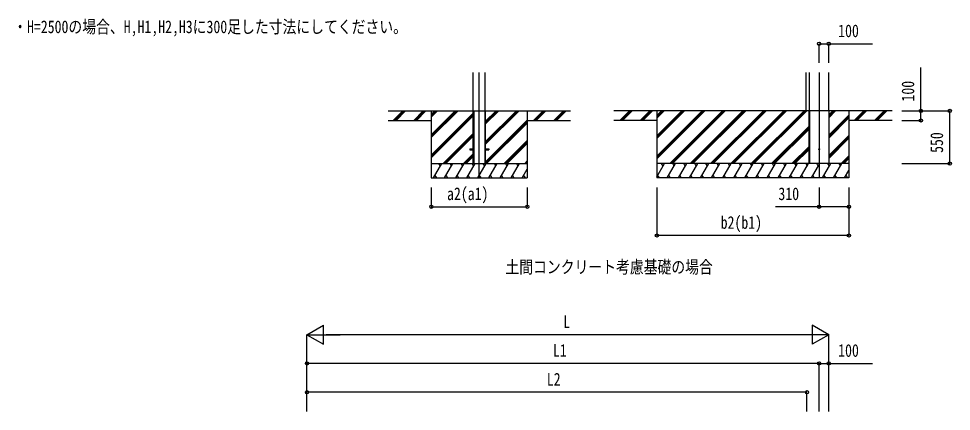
# Model space of a CAD drawing. Units: millimetres, scale not verified. Extents: x -16820 to 16820, y -11880 to 11880.
# Drawn here: x -3263 to 6452, y -5070 to -972 of the extents above; entities that cross this region are included whole.
import ezdxf
from ezdxf.enums import TextEntityAlignment as Align

# ---------------------------------------------------------------- set-up
doc = ezdxf.new("R2010")
doc.units = ezdxf.units.MM
doc.header["$LTSCALE"] = 50
for name, color, linetype in [('0-2_USER1', 3, 'Continuous'), ('0-3_YKK_12', 2, 'Continuous'), ('0-5_YKK_A1', 4, 'Continuous'), ('0-6_YKK_D', 6, 'Continuous')]:
    doc.layers.add(name, color=color, linetype=linetype)
doc.styles.add('ＭＳ ゴシック', font='')
doc.styles.get('ＭＳ ゴシック').set_extended_font_data('MS Gothic')

msp = doc.modelspace()

# ---------------------------------------------------------------- linework, layer by layer
at = {"layer": '0-3_YKK_12'}
for p, q in [((1535.08, -2635), (1535.08, -1535)), ((5075.08, -1535), (5075.08, -2635))]:
    msp.add_line(p, q, dxfattribs=at)
at = {"layer": '0-5_YKK_A1'}
for p, q in [((1472.58, -2485), (1472.58, -1535)), ((1597.58, -2485), (1597.58, -1535)), ((4940.08, -1935), (4940.08, -1535)), ((4975.08, -1935), (4975.08, -1535)), ((5175.08, -1935), (5175.08, -1535)), ((585.08, -1935), (1472.58, -1935)), ((639.41, -2035), (739.41, -1935)), ((653.55, -2035), (753.55, -1935)), ((667.7, -2035), (767.7, -1935)), ((851.54, -2035), (951.54, -1935)), ((865.69, -2035), (965.69, -1935)), ((879.83, -2035), (979.83, -1935)), ((1035.08, -1935), (1035.08, -2635)), ((1299.05, -1935), (1035.08, -2198.97)), ((1086.92, -1935), (1035.08, -1986.84)), ((1284.91, -1935), (1035.08, -2184.83)), ((1313.19, -1935), (1035.08, -2213.11)), ((1072.78, -1935), (1035.08, -1972.7)), ((1101.06, -1935), (1035.08, -2000.98)), ((1472.58, -1935), (1597.58, -1935)), ((1474.28, -1935), (1474.28, -2485)), ((1477.78, -1935), (1477.78, -2485)), ((1592.38, -1935), (1592.38, -2485)), ((1595.88, -1935), (1595.88, -2485)), ((1597.58, -1935), (2485.08, -1935)), ((1935.45, -1935), (1597.58, -2272.87)), ((1723.32, -1935), (1597.58, -2060.74)), ((1921.31, -1935), (1597.58, -2258.73)), ((1949.59, -1935), (1597.58, -2287.01)), ((1709.17, -1935), (1597.58, -2046.59)), ((1737.46, -1935), (1597.58, -2074.88)), ((2035.08, -1935), (2035.08, -2635)), ((2199.1, -1935), (2099.1, -2035)), ((2213.24, -1935), (2113.24, -2035)), ((2227.38, -1935), (2127.38, -2035)), ((2411.23, -1935), (2311.23, -2035)), ((2425.37, -1935), (2325.37, -2035)), ((2439.51, -1935), (2339.51, -2035)), ((5835.08, -1935), (2935.08, -1935)), ((3099.1, -1935), (2999.1, -2035)), ((3113.24, -1935), (3013.24, -2035)), ((3127.38, -1935), (3027.38, -2035)), ((3311.23, -1935), (3211.23, -2035)), ((3325.37, -1935), (3225.37, -2035)), ((3339.51, -1935), (3239.51, -2035)), ((3385.08, -1935), (3385.08, -2635)), ((3871.45, -1935), (3385.08, -2421.37)), ((3659.32, -1935), (3385.08, -2209.24)), ((3447.18, -1935), (3385.08, -1997.1)), ((3857.31, -1935), (3385.08, -2407.23)), ((3885.59, -1935), (3385.08, -2435.51)), ((3645.17, -1935), (3385.08, -2195.09)), ((3673.46, -1935), (3385.08, -2223.38)), ((3433.04, -1935), (3385.08, -1982.96)), ((3461.33, -1935), (3385.08, -2011.25)), ((4069.44, -1935), (3519.44, -2485)), ((4083.58, -1935), (3533.58, -2485)), ((4097.72, -1935), (3547.72, -2485)), ((4281.57, -1935), (3731.57, -2485)), ((4295.71, -1935), (3745.71, -2485)), ((4309.85, -1935), (3759.85, -2485)), ((4493.7, -1935), (3943.7, -2485)), ((4507.84, -1935), (3957.84, -2485)), ((4521.99, -1935), (3971.99, -2485)), ((4705.83, -1935), (4155.83, -2485)), ((4719.98, -1935), (4169.98, -2485)), ((4734.12, -1935), (4184.12, -2485)), ((4917.97, -1935), (4367.97, -2485)), ((4932.11, -1935), (4382.11, -2485)), ((4946.25, -1935), (4396.25, -2485)), ((4966.08, -1935), (4966.08, -2485)), ((4975.08, -1935), (4975.08, -2485)), ((5175.08, -1935), (5175.08, -2485)), ((5231.92, -1935), (5175.08, -1991.84)), ((5217.78, -1935), (5175.08, -1977.7)), ((5246.06, -1935), (5175.08, -2005.98)), ((5385.08, -1935), (5385.08, -2635)), ((5439.41, -2035), (5539.41, -1935)), ((5453.55, -2035), (5553.55, -1935)), ((5467.7, -2035), (5567.7, -1935)), ((5651.54, -2035), (5751.54, -1935)), ((5665.69, -2035), (5765.69, -1935)), ((5679.83, -2035), (5779.83, -1935)), ((585.08, -2035), (1035.08, -2035)), ((1472.58, -1959.46), (1035.08, -2396.96)), ((1472.58, -1973.6), (1035.08, -2411.1)), ((1472.58, -1987.75), (1035.08, -2425.25)), ((2035.08, -2033.36), (1597.58, -2470.86)), ((2035.08, -2035), (2485.08, -2035)), ((3385.08, -2035), (2935.08, -2035)), ((5385.08, -1979.83), (5175.08, -2189.83)), ((5385.08, -1993.97), (5175.08, -2203.97)), ((5385.08, -2008.11), (5175.08, -2218.11)), ((5835.08, -2035), (5385.08, -2035)), ((2035.08, -2047.5), (1597.58, -2485)), ((2035.08, -2061.64), (1611.72, -2485)), ((4966.08, -2099.02), (4580.1, -2485)), ((4966.08, -2113.16), (4594.24, -2485)), ((4966.08, -2127.3), (4608.38, -2485)), ((1472.58, -2171.59), (1159.17, -2485)), ((1472.58, -2185.74), (1173.32, -2485)), ((1472.58, -2199.88), (1187.46, -2485)), ((5385.08, -2191.96), (5175.08, -2401.96)), ((5385.08, -2206.1), (5175.08, -2416.1)), ((5385.08, -2220.25), (5175.08, -2430.25)), ((1435.08, -2330.5), (1435.08, -2339.5)), ((1435.08, -2330.5), (1472.58, -2330.5)), ((1597.58, -2330.5), (1635.08, -2330.5)), ((1635.08, -2330.5), (1635.08, -2339.5)), ((2035.08, -2245.49), (1795.57, -2485)), ((2035.08, -2259.63), (1809.71, -2485)), ((2035.08, -2273.77), (1823.85, -2485)), ((4966.08, -2311.15), (4792.23, -2485)), ((4966.08, -2325.29), (4806.37, -2485)), ((1472.58, -2383.73), (1371.31, -2485)), ((1472.58, -2397.87), (1385.45, -2485)), ((1472.58, -2412.01), (1399.59, -2485)), ((1435.08, -2339.5), (1472.58, -2339.5)), ((1597.58, -2339.5), (1635.08, -2339.5)), ((4966.08, -2339.43), (4820.51, -2485)), ((5385.08, -2404.09), (5304.17, -2485)), ((5385.08, -2418.24), (5318.32, -2485)), ((1035.08, -2485), (2035.08, -2485)), ((1058.2, -2635), (1144.8, -2485)), ((1129.8, -2510.98), (1114.8, -2485)), ((1173.67, -2635), (1260.27, -2485)), ((1245.27, -2510.98), (1230.27, -2485)), ((1289.14, -2635), (1375.74, -2485)), ((1360.74, -2510.98), (1345.74, -2485)), ((1404.61, -2635), (1491.21, -2485)), ((1476.21, -2510.98), (1461.21, -2485)), ((1520.08, -2635), (1606.68, -2485)), ((1591.68, -2510.98), (1576.68, -2485)), ((1635.55, -2635), (1722.15, -2485)), ((1707.15, -2510.98), (1692.15, -2485)), ((1751.02, -2635), (1837.62, -2485)), ((1807.62, -2485), (1822.62, -2510.98)), ((1866.49, -2635), (1953.09, -2485)), ((1923.09, -2485), (1938.09, -2510.98)), ((2035.08, -2457.62), (2007.7, -2485)), ((2035.08, -2471.76), (2021.84, -2485)), ((5385.08, -2485), (3385.08, -2485)), ((3385.08, -2621.93), (3464.14, -2485)), ((3449.14, -2510.98), (3434.14, -2485)), ((3493.01, -2635), (3579.61, -2485)), ((3564.61, -2510.98), (3549.61, -2485)), ((3608.48, -2635), (3695.08, -2485)), ((3680.08, -2510.98), (3665.08, -2485)), ((3723.95, -2635), (3810.55, -2485)), ((3795.55, -2510.98), (3780.55, -2485)), ((3839.42, -2635), (3926.02, -2485)), ((3911.02, -2510.98), (3896.02, -2485)), ((3954.89, -2635), (4041.49, -2485)), ((4026.49, -2510.98), (4011.49, -2485)), ((4070.36, -2635), (4156.96, -2485)), ((4126.96, -2485), (4141.96, -2510.98)), ((4185.83, -2635), (4272.43, -2485)), ((4242.43, -2485), (4257.43, -2510.98)), ((4301.3, -2635), (4387.9, -2485)), ((4357.9, -2485), (4372.9, -2510.98)), ((4416.77, -2635), (4503.37, -2485)), ((4488.37, -2510.98), (4473.37, -2485)), ((4532.24, -2635), (4618.84, -2485)), ((4603.84, -2510.98), (4588.84, -2485)), ((4647.71, -2635), (4734.31, -2485)), ((4704.31, -2485), (4719.31, -2510.98)), ((4763.18, -2635), (4849.78, -2485)), ((4819.78, -2485), (4834.78, -2510.98)), ((4878.65, -2635), (4965.25, -2485)), ((4935.25, -2485), (4950.25, -2510.98)), ((5175.08, -2485), (4966.08, -2485)), ((4994.12, -2635), (5080.72, -2485)), ((5065.72, -2510.98), (5050.72, -2485)), ((5109.59, -2635), (5196.19, -2485)), ((5181.19, -2510.98), (5166.19, -2485)), ((5225.06, -2635), (5311.66, -2485)), ((5281.66, -2485), (5296.66, -2510.98)), ((5385.08, -2432.38), (5332.46, -2485)), ((1073.2, -2609.02), (1088.2, -2635)), ((1188.67, -2609.02), (1203.67, -2635)), ((1304.14, -2609.02), (1319.14, -2635)), ((1419.61, -2609.02), (1434.61, -2635)), ((1535.08, -2609.02), (1550.08, -2635)), ((1650.55, -2609.02), (1665.55, -2635)), ((1766.02, -2609.02), (1781.02, -2635)), ((1881.49, -2609.02), (1896.49, -2635)), ((1981.96, -2635), (2035.08, -2542.99)), ((1996.96, -2609.02), (2011.96, -2635)), ((3392.53, -2609.02), (3407.53, -2635)), ((3508, -2609.02), (3523, -2635)), ((3623.48, -2609.02), (3638.47, -2635)), ((3738.95, -2609.02), (3753.95, -2635)), ((3854.42, -2609.02), (3869.42, -2635)), ((3969.89, -2609.02), (3984.88, -2635)), ((4085.36, -2609.02), (4100.35, -2635)), ((4200.83, -2609.02), (4215.82, -2635)), ((4316.3, -2609.02), (4331.29, -2635)), ((4431.77, -2609.02), (4446.77, -2635)), ((4547.24, -2609.02), (4562.24, -2635)), ((4662.71, -2609.02), (4677.7, -2635)), ((4778.18, -2609.02), (4793.17, -2635)), ((4893.65, -2609.02), (4908.64, -2635)), ((5009.12, -2609.02), (5024.12, -2635)), ((5124.59, -2609.02), (5139.59, -2635)), ((5240.06, -2609.02), (5255.05, -2635)), ((5340.53, -2635), (5385.08, -2557.83)), ((5355.53, -2609.02), (5370.52, -2635)), ((1035.08, -2635), (2035.08, -2635)), ((5385.08, -2635), (3385.08, -2635))]:
    msp.add_line(p, q, dxfattribs=at)
msp.add_circle((5075.08, -2335), 4.5, dxfattribs=at)
at = {"layer": '0-6_YKK_D'}
for p, q in [((5075.08, -1435), (5075.08, -1234)), ((5175.08, -1435), (5175.08, -1234)), ((5935.08, -1935), (6436.08, -1935)), ((5935.08, -1935), (6136.08, -1935)), ((6435.08, -2485), (6435.08, -1935)), ((5935.08, -2035), (6136.08, -2035)), ((5935.08, -2485), (6436.08, -2485)), ((1035.08, -2735), (1035.08, -2936)), ((2035.08, -2735), (2035.08, -2936)), ((3385.08, -2735), (3385.08, -3236)), ((5075.08, -2735), (5075.08, -2936)), ((5385.08, -2735), (5385.08, -2936)), ((5385.08, -2735), (5385.08, -3236)), ((1035.08, -2935), (2035.08, -2935)), ((5385.08, -3235), (3385.08, -3235)), ((-259.92, -4270), (-86.72, -4170)), ((-86.72, -4370), (-86.72, -4170)), ((5175.08, -4270), (5001.87, -4170)), ((5001.87, -4170), (5001.87, -4370)), ((-259.92, -5070), (-259.92, -4269)), ((-259.92, -4270), (-86.72, -4370)), ((-259.92, -4270), (86.49, -4270)), ((4975.08, -4270), (-59.92, -4270)), ((5175.08, -4270), (4828.67, -4270)), ((5175.08, -4270), (5001.87, -4370)), ((5175.08, -5070), (5175.08, -4269)), ((-259.92, -5070), (-259.92, -4569)), ((5075.08, -4570), (-259.92, -4570)), ((5075.08, -5070), (5075.08, -4569)), ((5075.08, -5070), (5075.08, -4569)), ((5175.08, -5070), (5175.08, -4569)), ((-259.92, -5070), (-259.92, -4869)), ((4948.33, -4870), (-259.92, -4870)), ((4948.33, -5070), (4948.33, -4869))]:
    msp.add_line(p, q, dxfattribs=at)
for points in [[(5075.08, -1235), (5175.08, -1235), (5629.48, -1235)], [(6135.08, -2035), (6135.08, -1935), (6135.08, -1480.6)], [(5385.08, -2935), (5075.08, -2935), (4620.68, -2935)], [(5075.08, -4570), (5175.08, -4570), (5629.48, -4570)]]:
    msp.add_lwpolyline(points, dxfattribs=at)
for centre in [(5075.08, -1235), (5175.08, -1235), (6135.08, -1935), (6435.08, -1935), (6135.08, -2035), (6435.08, -2485), (1035.08, -2935), (2035.08, -2935), (5075.08, -2935), (5385.08, -2935), (3385.08, -3235), (5385.08, -3235), (-259.92, -4570), (5075.08, -4570), (5075.08, -4570), (5175.08, -4570), (-259.92, -4870), (4948.33, -4870)]:
    msp.add_circle(centre, 17, dxfattribs=at)

# ---------------------------------------------------------------- texts
at = {"layer": '0-2_USER1', "style": 'ＭＳ ゴシック', "width": 0.8}
for s, p in [('・H=2500の場合、H,H1,H2,H3に300足した寸法にしてください。', (-3320, -1163)), ('土間コンクリート考慮基礎の場合', (1807, -3669))]:
    msp.add_text(s, height=132, dxfattribs=at).set_placement(p, align=Align.BOTTOM_LEFT)
at = {"layer": '0-6_YKK_D', "style": 'ＭＳ ゴシック', "width": 0.8}
for s, p in [('100', (5273.08, -1205)), ('a2(a1)', (1199.08, -2905)), ('310', (4650.68, -2905)), ('b2(b1)', (4049.08, -3205)), ('L', (2409.58, -4240)), ('L1', (2301.98, -4540)), ('100', (5273.08, -4540)), ('L2', (2238.6, -4840))]:
    msp.add_text(s, height=132, dxfattribs=at).set_placement(p, align=Align.BOTTOM_LEFT)
for s, p in [('100', (6105.08, -1837)), ('550', (6405.08, -2373.2))]:
    msp.add_text(s, height=132, rotation=90, dxfattribs=at).set_placement(p, align=Align.BOTTOM_LEFT)

doc.saveas('drawing.dxf')
